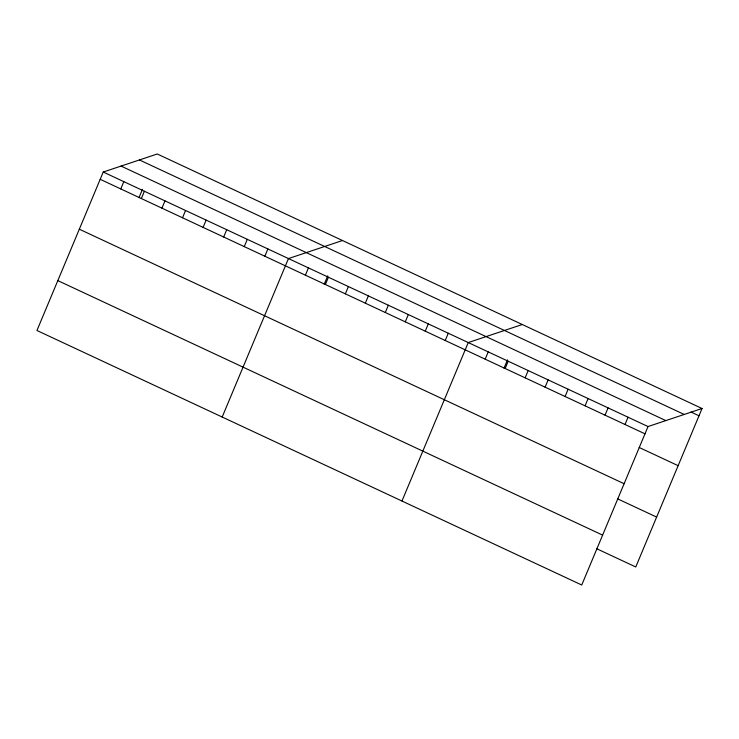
<?xml version="1.0" encoding="UTF-8"?>
<svg xmlns="http://www.w3.org/2000/svg" width="739" height="739" viewBox="0 0 739 739"><rect width="100%" height="100%" fill="white"/><g stroke="black" fill="none" stroke-linecap="round" stroke-linejoin="round"><path stroke-width="1.11" d="M702.05 408.501L157.259 153.989L103.238 172.03L36.95 330.499L581.741 585.011L648.029 426.551L702.05 408.501L635.762 566.97L596.807 548.772M120.771 188.925L123.819 181.646M138.997 197.646L142.47 189.332M141.352 198.542L144.401 191.262M161.933 208.158L164.982 200.879M182.515 217.774L185.563 210.495M203.096 227.39L206.144 220.111M223.677 236.997L226.725 229.718M244.258 246.614L247.306 239.334M264.839 256.23L267.887 248.951M222.18 417.036L288.469 258.567L342.49 240.526M305.401 275.176L308.44 267.897M324.227 284.182L327.7 275.869M325.372 284.515L328.421 277.236M345.353 293.845L348.392 286.566M365.325 303.175L368.373 295.896M385.305 312.505L388.344 305.225M405.277 321.844L408.325 314.565M425.248 331.174L428.297 323.894M445.229 340.503L448.277 333.224M401.961 501.024L468.249 342.563L522.27 324.513M485.181 359.172L488.22 351.893M504.007 368.17L507.481 359.856M505.153 368.502L508.201 361.223M525.133 377.832L528.173 370.553M545.105 387.171L548.153 379.892M565.086 396.501L568.125 389.222M585.057 405.831L588.105 398.552M605.038 415.161L608.077 407.882M625.009 424.5L628.058 417.221M691.011 412.048L699.002 415.78M139.431 159.938L684.222 414.459M121.067 166.081L665.857 420.593M103.238 172.03L648.029 426.551M100.19 179.309L644.99 433.83M639.18 447.474L678.134 465.672M79.322 229.201L624.113 483.722M617.684 498.88L656.629 517.078M57.818 280.608L602.618 535.119"/></g></svg>
